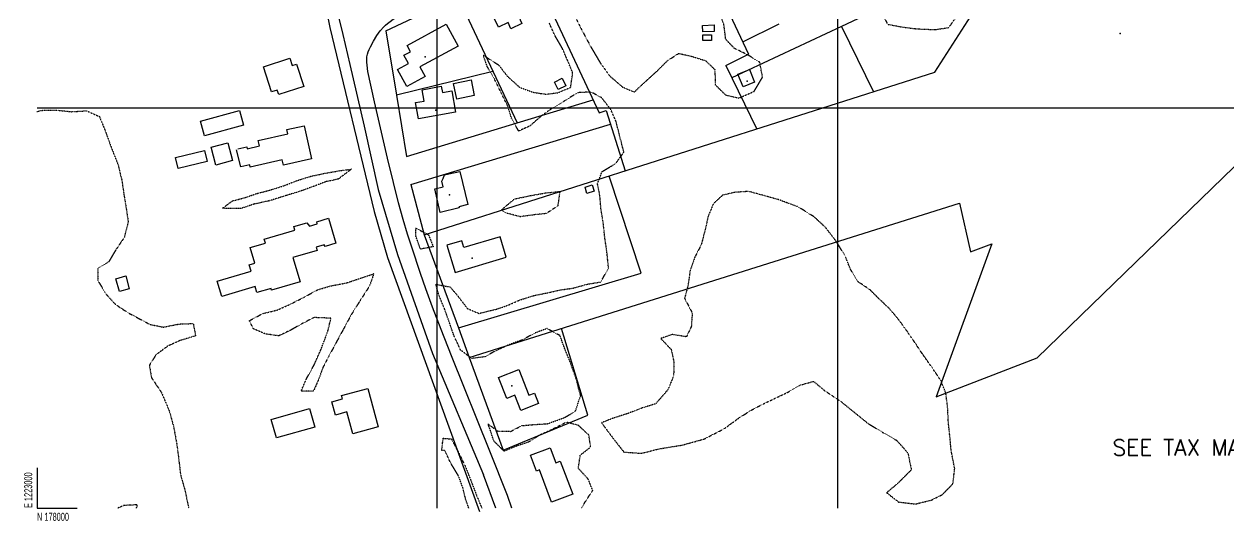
# Model space of a CAD drawing. Extents: x 1222984 to 1232016, y 177984 to 184016.
# Drawn here: x 1222984 to 1224489, y 177984 to 178605 of the extents above; entities that cross this region are included whole.
import ezdxf
from ezdxf.enums import TextEntityAlignment as Align

# ---------------------------------------------------------------- set-up
doc = ezdxf.new("R2010")
doc.units = 0
doc.header["$MEASUREMENT"] = 0
doc.linetypes.add('BORDER', pattern=[0.625, 0.125, -0.125, 0.125, -0.125, 0, -0.125])
doc.layers.get('0').update_dxf_attribs({"linetype": 'CONTINUOUS'})
for name, color, linetype in [('BLDGS', 4, 'CONTINUOUS'), ('BORDER', 7, 'CONTINUOUS'), ('CORNER', 1, 'CONTINUOUS'), ('GRIDS', 2, 'CONTINUOUS'), ('ID-SYB', 5, 'CONTINUOUS'), ('LOT-D', 7, 'CONTINUOUS'), ('LOT-L', 1, 'CONTINUOUS'), ('ROAD', 5, 'CONTINUOUS'), ('TREE-L', 3, 'BORDER')]:
    doc.layers.add(name, color=color, linetype=linetype)
doc.styles.add('L200', font='simplex', dxfattribs={"height": 20})

# ---------------------------------------------------------------- blocks, each defined once
blk = doc.blocks.new('IP')
blk.add_point((0, 0))
blk = doc.blocks.new('ID')
at = {"layer": 'ID-SYB'}
blk.add_blockref('IP', (0, 0), dxfattribs=at)

msp = doc.modelspace()

# ---------------------------------------------------------------- linework, layer by layer
at = {"layer": 'BLDGS'}
for points, elevation in [([(1223600.6, 178640.3), (1223612.5, 178615.4), (1223602.9, 178610.9), (1223605.5, 178605.4), (1223592, 178599), (1223588.4, 178606.6), (1223576.5, 178600.8), (1223565.6, 178623.6), (1223600.6, 178640.3)], 40.1), ([(1223511.1, 178604.6), (1223526, 178577.3), (1223478.1, 178551.2), (1223484.7, 178539.1), (1223462.1, 178526.7), (1223450.4, 178548.2), (1223463.8, 178555.6), (1223458.3, 178565.8), (1223466.6, 178570.3), (1223462.4, 178578.1), (1223511.1, 178604.6)], 37), ([(1223831.5, 178595), (1223831.1, 178603.2), (1223845.6, 178603.8), (1223845.9, 178595.6), (1223831.5, 178595)], 29.5), ([(1223831.6, 178584.1), (1223831.6, 178591.4), (1223842.5, 178591.5), (1223842.5, 178584.2), (1223831.6, 178584.1)], 30.4), ([(1223282.8, 178551.3), (1223315.9, 178562), (1223318.8, 178553.2), (1223324, 178554.9), (1223333.1, 178526.7), (1223301.9, 178516.7), (1223300.1, 178522.4), (1223292.9, 178520), (1223282.8, 178551.3)], 54.4), ([(1223520.3, 178530.7), (1223542.3, 178535.1), (1223546.2, 178515.5), (1223524.3, 178511), (1223520.3, 178530.7)], 37.7), ([(1223651.1, 178523), (1223646.5, 178532.4), (1223656.1, 178537.1), (1223660.6, 178527.7), (1223651.1, 178523)], 32.9), ([(1223896.3, 178532), (1223881.8, 178526.2), (1223875.4, 178542.1), (1223889.9, 178547.9), (1223896.3, 178532)], 24.2), ([(1223476.3, 178486.2), (1223472.6, 178506.6), (1223483.7, 178508.5), (1223481.1, 178522.8), (1223504.9, 178527.1), (1223506.3, 178519.3), (1223518, 178521.5), (1223522.8, 178494.5), (1223476.3, 178486.2)], 43.5), ([(1223209.1, 178465.2), (1223204.2, 178483.3), (1223253.1, 178496.6), (1223258, 178478.5), (1223209.1, 178465.2)], 44.7), ([(1223250.9, 178448.7), (1223262, 178451.3), (1223262.5, 178449), (1223277.9, 178452.5), (1223276.2, 178459.4), (1223313.4, 178467.7), (1223312.2, 178473), (1223333.7, 178477.8), (1223342.9, 178436.2), (1223307.7, 178428.3), (1223306.2, 178435), (1223266.4, 178426.1), (1223265.7, 178428.9), (1223254.7, 178426.5)], 43.4), ([(1223173, 178438.2), (1223209, 178446.9), (1223212.4, 178433.1), (1223176.4, 178424.4), (1223173, 178438.2)], 40.4), ([(1223217.7, 178450.8), (1223238.3, 178456.2), (1223244.2, 178434.1), (1223223.5, 178428.6), (1223217.7, 178450.8)], 43.7), ([(1223254.7, 178426.4), (1223249.3, 178447.8)], 43.4), ([(1223503.7, 178369.5), (1223496.8, 178398.9), (1223507.4, 178401.4), (1223505.7, 178408.3), (1223507.2, 178411.9), (1223509, 178416.2), (1223514.4, 178417.5), (1223528.2, 178420.7), (1223538, 178379.2), (1223526.9, 178376.6), (1223527.3, 178375.1), (1223503.7, 178369.5)], 45), ([(1223684.6, 178401.1), (1223693.6, 178403.7), (1223695.9, 178395.9), (1223686.9, 178393.2), (1223684.6, 178401.1)], 30.1), ([(1223364.2, 178362.2), (1223373.4, 178331), (1223360, 178327), (1223358.5, 178328.9), (1223348.7, 178326), (1223349.8, 178322), (1223319.7, 178313.1), (1223328.7, 178282.8), (1223292.9, 178272.1), (1223292.3, 178274.4), (1223274.7, 178269.2), (1223272.4, 178276.7), (1223230.9, 178264.4), (1223225.2, 178283.3), (1223267.5, 178295.9), (1223265, 178304), (1223272, 178306.2), (1223266.3, 178325.4), (1223285.2, 178331), (1223283.7, 178336.1), (1223321.9, 178347.4), (1223320.7, 178351.7), (1223336.9, 178356.5), (1223340.2, 178352.3), (1223350.1, 178355.3), (1223349.4, 178357.8), (1223364.2, 178362.2)], 47.7), ([(1223512, 178328.3), (1223522.1, 178294.4), (1223586.1, 178313.4), (1223578.6, 178338.9), (1223533.3, 178325.4), (1223530.8, 178333.8), (1223512, 178328.3)], 38.4), ([(1223110.8, 178290.1), (1223115.3, 178274.1), (1223103.1, 178270.7), (1223098.6, 178286.6), (1223110.8, 178290.1)], 34.5), ([(1223601.6, 178173.1), (1223614.3, 178141), (1223621.2, 178143.7), (1223626.4, 178130.6), (1223604.5, 178121.8), (1223597, 178140.9), (1223587, 178137), (1223576.6, 178163.2), (1223601.6, 178173.1)], 44.6), ([(1223368.2, 178132.7), (1223381.7, 178136.4), (1223380.5, 178140.6), (1223413.1, 178149.4), (1223426.1, 178101.6), (1223394.3, 178092.9), (1223386.8, 178120), (1223372.8, 178116.2), (1223368.2, 178132.7)], 54.2), ([(1223292.4, 178110.7), (1223340.4, 178124.4), (1223346.9, 178101.2), (1223299, 178087.5), (1223292.4, 178110.7)], 37.1), ([(1223642.8, 178007.1), (1223627.5, 178047.6), (1223623.8, 178046.2), (1223616.2, 178066.2), (1223640.8, 178075.4), (1223647.9, 178056.4), (1223653.4, 178058.6), (1223669.1, 178017.1), (1223642.8, 178007.1)], 43.7)]:
    msp.add_lwpolyline(points, dxfattribs=dict(at, elevation=elevation))
at = {"layer": 'BORDER'}
for p, q in [((1223000, 178050), (1223000, 178000)), ((1223000, 178000), (1223050, 178000))]:
    msp.add_line(p, q, dxfattribs=at)
at = {"layer": 'GRIDS'}
for points in [[(1223500, 178000), (1223500, 180000)], [(1224000, 180000), (1224000, 178000)], [(1223000, 178500), (1226000, 178500)]]:
    msp.add_lwpolyline(points, dxfattribs=at)
at = {"layer": 'LOT-L'}
for p, q in [((1224121.4, 178544.6), (1224360.6, 178917.8)), ((1223795.2, 178766.2), (1223888.8, 178567)), ((1223335.2, 178753.2), (1223365.7, 178600.4)), ((1223614.5, 178680.8), (1223702.3, 178494)), ((1223435.8, 178596.5), (1223525.6, 178638.9)), ((1223525.6, 178638.9), (1223599.6, 178481.2)), ((1224074, 178634.2), (1224005, 178601.9)), ((1223365.7, 178600.4), (1223421, 178370.5)), ((1223435.8, 178596.5), (1223449, 178515.9)), ((1224005, 178601.9), (1223867.9, 178537.8)), ((1223881.4, 178582.8), (1223926.8, 178604.9)), ((1224005, 178601.9), (1224044.6, 178520.1)), ((1223860.4, 178553.2), (1223888.8, 178567)), ((1224249, 178187.8), (1224643.8, 178570.6)), ((1223860.4, 178553.2), (1223898.9, 178473.6)), ((1223569.4, 178545.7), (1223449, 178515.9)), ((1223483.7, 178341.2), (1224121.4, 178544.6)), ((1223449, 178515.9), (1223461.6, 178439.5)), ((1223599.6, 178481.2), (1223694.8, 178510)), ((1223702.3, 178494), (1223710.9, 178496.6)), ((1223710.9, 178496.6), (1223734.6, 178421.2)), ((1223461.6, 178439.5), (1223599.6, 178481.2)), ((1223467.1, 178404.3), (1223716.2, 178479.6)), ((1223754.6, 178293.7), (1223714.7, 178414.9)), ((1223467.1, 178404.3), (1223483.7, 178341.2)), ((1223421, 178370.5), (1223437.9, 178312.9)), ((1223539.9, 178188.1), (1224152.1, 178381)), ((1224152.1, 178381), (1224165.9, 178320)), ((1223483.7, 178341.2), (1223526.4, 178225)), ((1224192.4, 178330.2), (1224123.2, 178138.8)), ((1224165.9, 178320), (1224192.4, 178330.2)), ((1223437.9, 178312.9), (1223552.7, 177995.7)), ((1223526.4, 178225), (1223754.6, 178293.7)), ((1223526.4, 178225), (1223539.9, 178188.1)), ((1223688, 178116.1), (1223655.2, 178224.4)), ((1223539.9, 178188.1), (1223582.4, 178072.3)), ((1224123.2, 178138.8), (1224249, 178187.8)), ((1223582.4, 178072.3), (1223688, 178116.1))]:
    msp.add_line(p, q, dxfattribs=at)
at = {"layer": 'ROAD'}
for points, elevation in [([(1223365.9, 178658.2), (1223382.1, 178591.6), (1223390.9, 178554.4), (1223408.6, 178477.1), (1223426.2, 178398)], 33.3), ([(1223413.1, 178545.4), (1223412.2, 178553.3), (1223411.9, 178557.1), (1223411.8, 178560.6), (1223412.1, 178563.9), (1223412.7, 178567), (1223413.6, 178570), (1223414.8, 178573.1), (1223416.4, 178576.4), (1223420.1, 178583.5), (1223424.4, 178590.4), (1223428.8, 178596.2), (1223433, 178601.2), (1223435.2, 178603.4), (1223437.7, 178605.6), (1223440.9, 178608), (1223445, 178610.9), (1223463.2, 178622.3), (1223470.3, 178626.6)], 30.9), ([(1223565.4, 178071), (1223517.7, 178190.1), (1223504.7, 178223.2), (1223494.1, 178251.1), (1223485.7, 178273.9), (1223478.9, 178293.2), (1223468, 178326.1), (1223462.8, 178342.4), (1223457.5, 178360.5), (1223451.7, 178381.5), (1223445.2, 178406.9), (1223437.9, 178437.1), (1223421.7, 178507.6), (1223413.1, 178545.4)], 26.2), ([(1223426.2, 178398), (1223450.3, 178317), (1223494.1, 178193.2), (1223557.6, 178041.4)], 32.1), ([(1223593, 177999.9), (1223587.5, 178015.5), (1223565.4, 178071)], 109.3), ([(1223573.2, 177999.9), (1223557.6, 178041.4)], 108.8)]:
    msp.add_lwpolyline(points, dxfattribs=dict(at, elevation=elevation))
at = {"layer": 'TREE-L'}
for points, elevation in [([(1223671, 178616.5), (1223680.2, 178597.8), (1223691.4, 178576.8), (1223703.3, 178556.6), (1223714.6, 178540.6), (1223731.5, 178526), (1223746, 178519.9), (1223761.2, 178534.1), (1223777, 178548.5), (1223787.8, 178559.3), (1223801.4, 178568.1), (1223817.8, 178564.5), (1223835.1, 178559), (1223846.6, 178547.9), (1223847.2, 178528.7), (1223860.2, 178516.2), (1223876.4, 178512.3), (1223895.7, 178520.7), (1223906.2, 178538.4), (1223902.7, 178557), (1223888.3, 178565.9), (1223870.9, 178574.5), (1223860.2, 178585.8), (1223857.9, 178604.4), (1223850.2, 178624.8)], 34.5), ([(1224054.1, 178620.8), (1224062.3, 178604.6), (1224081.8, 178600.9), (1224099.5, 178598.8), (1224121.7, 178597.9), (1224138.7, 178600.4), (1224149.2, 178614.9)], 34.5), ([(1223562.9, 178105.3), (1223575.3, 178096.2), (1223591.7, 178095.8), (1223605.3, 178102.9), (1223620.3, 178104.3), (1223637.3, 178105.3), (1223658.8, 178113), (1223672.4, 178120.9), (1223678.8, 178140.1), (1223673.5, 178161.5), (1223665.3, 178184), (1223659.2, 178198.8), (1223653.3, 178215.4), (1223637, 178224.2), (1223622.2, 178218.8), (1223607.4, 178210.7), (1223589.7, 178204), (1223573, 178196.5), (1223559.6, 178189.1), (1223543, 178186.8), (1223529.1, 178197.4), (1223520.8, 178215.2), (1223514.8, 178232.5), (1223508.8, 178249.5), (1223502.7, 178264.1), (1223498, 178279.6), (1223515.8, 178276.3), (1223525.6, 178265), (1223537.4, 178249.4), (1223552, 178243.2), (1223574, 178248.6), (1223588.1, 178253.4), (1223602.3, 178259.7), (1223620.4, 178265.5), (1223635.4, 178268.5), (1223653.5, 178272.6), (1223668.6, 178274.6), (1223687.6, 178279.8), (1223704.2, 178282.5), (1223713.8, 178299.9), (1223712, 178318.3), (1223709.2, 178338), (1223707.2, 178356.6), (1223704.3, 178374.2), (1223703, 178390.5), (1223700.1, 178405.3), (1223705.8, 178420.5), (1223722.8, 178430.6), (1223733, 178444.6), (1223727.2, 178467.3), (1223723.1, 178483.6), (1223716.7, 178497.9), (1223705.3, 178512.7), (1223691.9, 178519.9), (1223675.2, 178519), (1223657.5, 178507.8), (1223642.8, 178499.1), (1223629.6, 178489.7), (1223615.5, 178477.4), (1223601.6, 178471.1), (1223592.8, 178486.7), (1223587.6, 178503.2), (1223579.6, 178519.3), (1223571.1, 178536.4), (1223562.4, 178551.5), (1223557.3, 178565.9), (1223576.4, 178553.8), (1223587.9, 178539.1), (1223602.8, 178525.8), (1223620.2, 178519.4), (1223635.9, 178517.2), (1223651, 178519.1), (1223666.5, 178525.8), (1223669.1, 178543.8), (1223662.7, 178559.4), (1223656.2, 178574.4), (1223647, 178590.3), (1223639.8, 178606)], 34.5), ([(1222999.9, 178495.5), (1223008.8, 178497.4), (1223025.6, 178497.1), (1223043, 178495.3), (1223061.8, 178496.4), (1223077.8, 178489.4), (1223085, 178471.9), (1223092.6, 178450.8), (1223101.1, 178429.4), (1223105.8, 178410.3), (1223108.6, 178391.5), (1223111.4, 178374.3), (1223113.9, 178357.7), (1223109, 178338.2), (1223098.3, 178322.5), (1223089.5, 178307.6), (1223076, 178299.7), (1223076.1, 178283.9), (1223086.8, 178266.6), (1223097.9, 178254.5), (1223113.5, 178244.2), (1223127.5, 178236.7), (1223141.2, 178229.4), (1223157.6, 178226.1), (1223177.3, 178229.9), (1223195.1, 178230.6), (1223198.1, 178215.2), (1223177.6, 178208.9), (1223163.2, 178202.3), (1223148.6, 178191.4), (1223140.3, 178178.4), (1223142.9, 178162.9), (1223155.4, 178144.4), (1223165.3, 178121), (1223170.7, 178101.1), (1223174.4, 178080.7), (1223176.7, 178063.4), (1223179.3, 178041.4), (1223184.8, 178022.1), (1223188.3, 178005.1), (1223189.5, 177999.9)], 30.9), ([(1223231.7, 178374.6), (1223244.1, 178383.9), (1223258.7, 178387.5), (1223273, 178392.6), (1223291, 178397.3), (1223308.1, 178402.7), (1223324.9, 178409.3), (1223341.9, 178414.6), (1223359.9, 178418.4), (1223377.6, 178421.5), (1223392.6, 178423.4), (1223376.3, 178411.1), (1223360.9, 178407.8), (1223346.5, 178402.3), (1223328.8, 178395.9), (1223310.2, 178390.2), (1223290.6, 178384), (1223270.7, 178379.7), (1223254.3, 178374.1), (1223239, 178374.4), (1223231.7, 178374.6)], 31.5), ([(1223579.8, 178372.3), (1223596.2, 178386.2), (1223615.1, 178390.2), (1223634.8, 178393.8), (1223653, 178395.6), (1223650.4, 178377.5), (1223636.1, 178368), (1223620.6, 178366.4), (1223603.6, 178364), (1223586.4, 178368.5), (1223579.8, 178372.3)], 29.1), ([(1223811, 178214), (1223793.3, 178216.8), (1223779, 178211.8), (1223792, 178198.4), (1223795.6, 178182), (1223795.1, 178165.2), (1223788, 178147.9), (1223772.7, 178130.2), (1223756, 178125), (1223737.7, 178118), (1223719.5, 178112.2), (1223705.1, 178106.5), (1223720.1, 178086.3), (1223733.1, 178069.9), (1223754.7, 178068.4), (1223777.9, 178074.1), (1223805.6, 178078.6), (1223833.2, 178086.2), (1223858.1, 178099), (1223877.3, 178112.9), (1223892.1, 178122.3), (1223906, 178129.6), (1223922.8, 178137.6), (1223936.5, 178144), (1223953.5, 178153.7), (1223970, 178158.3), (1223983.3, 178147), (1224004.3, 178133), (1224021, 178119.4), (1224037.5, 178106), (1224055.8, 178094.8), (1224073.8, 178084.5), (1224087.8, 178068.6), (1224092, 178047.8), (1224074.6, 178030.3), (1224061.2, 178019.1), (1224076.2, 178007.5), (1224097, 178005), (1224116.7, 178009.7), (1224130.8, 178016.7), (1224144, 178030.3), (1224146.2, 178049.6), (1224141.8, 178071.6), (1224140.3, 178088.2), (1224138.1, 178109), (1224137.5, 178124.8), (1224135.1, 178143.8), (1224128.6, 178159.8), (1224117.8, 178175.7), (1224105.5, 178193.1), (1224094.8, 178209.3), (1224085.8, 178222.2), (1224075.7, 178236.2), (1224064.2, 178249.6), (1224051.5, 178261.7), (1224040.5, 178272.7), (1224024.7, 178283.3), (1224015.8, 178298.9), (1224009.5, 178314.8), (1223998.3, 178333.2), (1223984.8, 178350.7), (1223970.7, 178363.8), (1223951.1, 178376.1), (1223926.9, 178385.1), (1223904.8, 178391.3), (1223889.1, 178395.6), (1223871.5, 178394.5), (1223856.6, 178391.1), (1223844.9, 178380.5), (1223838.3, 178364.9), (1223834.3, 178347), (1223829.7, 178329.1), (1223821.7, 178313.8), (1223815.8, 178296.9), (1223813.1, 178278), (1223808.8, 178262.1), (1223818.4, 178243.7), (1223817.2, 178226.5), (1223811, 178214)], 18.5), ([(1223472.9, 178349.9), (1223488.9, 178341.5), (1223494.9, 178326.6), (1223478.9, 178323.5), (1223473.3, 178339.5), (1223472.9, 178349.9)], 32), ([(1223265.3, 178234.1), (1223282, 178243.1), (1223299.9, 178247.4), (1223316.4, 178254.7), (1223333.9, 178263.7), (1223350.5, 178272.7), (1223366.1, 178277.4), (1223386.8, 178281.4), (1223404, 178287.2), (1223420.5, 178292.7), (1223415.3, 178277.4), (1223403.2, 178258.7), (1223392.5, 178241.6), (1223382.4, 178223), (1223373.8, 178207.1), (1223364.7, 178190.2), (1223357, 178175.5), (1223351.9, 178161.2), (1223345.2, 178146), (1223329.9, 178146.1), (1223336.9, 178162.2), (1223345.9, 178178.4), (1223355.1, 178199.2), (1223363.3, 178221.1), (1223367.1, 178237.2), (1223345.8, 178238), (1223330.5, 178230), (1223317.3, 178222.5), (1223302, 178215.2), (1223285.3, 178217.5), (1223270.4, 178223.9), (1223265.3, 178234.1)], 27), ([(1223679.9, 177999.9), (1223682.9, 178004.8), (1223694.1, 178022.1), (1223688.3, 178036.4), (1223676.2, 178049.5), (1223678.5, 178066.1), (1223691.4, 178076.1), (1223689.4, 178091), (1223676.2, 178103.2), (1223661.3, 178107.2), (1223642.5, 178097.7), (1223627, 178090.6), (1223614, 178082.4), (1223599.4, 178077.5), (1223583.4, 178071), (1223570.5, 178083.9), (1223564.7, 178101.6), (1223562.9, 178105.3)], 108), ([(1223509.8, 178071.6), (1223505.4, 178072.2), (1223507.4, 178087.2), (1223517.6, 178086.3)], 28.9), ([(1223517.6, 178086.3), (1223526.8, 178068.6), (1223534.6, 178052.8), (1223542.5, 178032.8), (1223549.5, 178014.4), (1223555.5, 177999.9)], 110.7), ([(1223539.2, 177999.9), (1223535.4, 178011), (1223531.8, 178025.6), (1223526.5, 178040), (1223517.3, 178055.2), (1223510.6, 178068.9), (1223509.8, 178071.6)], 109.5), ([(1223124.2, 177999.9), (1223125.5, 178004), (1223108.7, 178003.2), (1223101.1, 177999.9)], 30.9)]:
    msp.add_lwpolyline(points, dxfattribs=dict(at, elevation=elevation))

# ---------------------------------------------------------------- block references
at = {"layer": 'LOT-D', "xscale": 100, "yscale": 100, "zscale": 100}
for p in [(1224352.8, 178592.9), (1223484.7, 178563.8), (1223887, 178533.4), (1223498, 178497.4), (1223515.1, 178391.2), (1223543.6, 178312.2), (1223592.9, 178152.7)]:
    msp.add_blockref('ID', p, dxfattribs=at)

# ---------------------------------------------------------------- texts
at = {"layer": 'CORNER', "width": 0.666667}
msp.add_text('E 1223000', height=10, rotation=89.9999, dxfattribs=at).set_placement((1222994, 178000))
msp.add_text('N 178000', height=10, dxfattribs=at).set_placement((1223000, 177984))
at = {"layer": 'LOT-D', "color": 10, "style": 'L200'}
msp.add_text('SEE TAX MAP 5.0', height=20, dxfattribs=at).set_placement((1224460.3, 178065.5), align=Align.CENTER)

doc.saveas('drawing.dxf')
